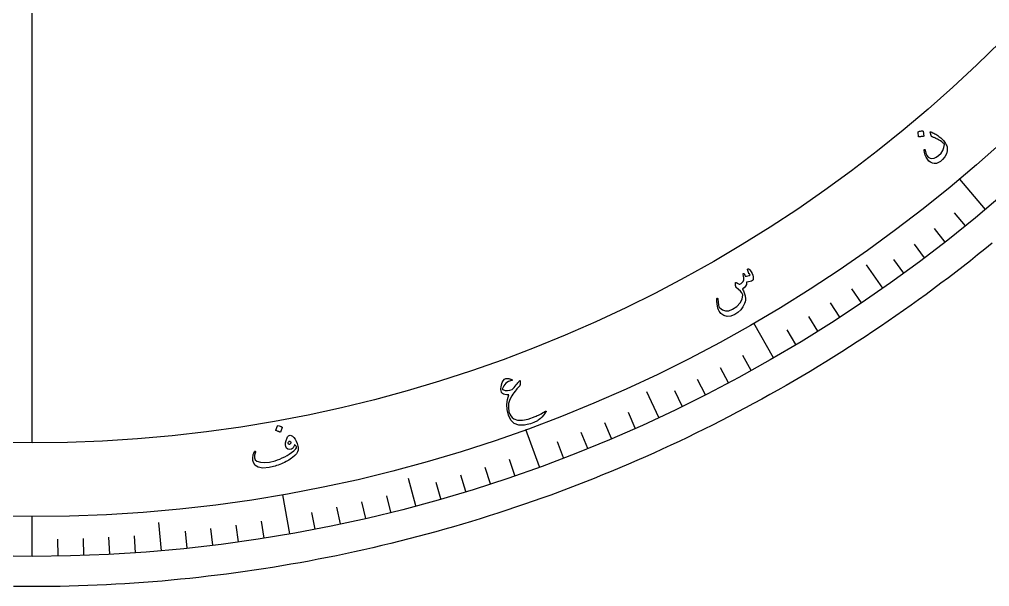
# Model space of a CAD drawing. Header units: millimetres. Extents: x -80 to 80, y -80 to 104.
# Drawn here: x -0.7 to 50.9, y -80.5 to -50.3 of the extents above; entities that cross this region are included whole.
import ezdxf

# ---------------------------------------------------------------- set-up
doc = ezdxf.new("R2010")
doc.units = ezdxf.units.MM
for name, color, linetype in [('CUT_OUTER', 1, 'Continuous'), ('ENGRAVE', 7, 'Continuous'), ('ENGRAVE_FINE', 8, 'Continuous'), ('TEXT', 5, 'Continuous')]:
    doc.layers.add(name, color=color, linetype=linetype)

msp = doc.modelspace()

# ---------------------------------------------------------------- linework, layer by layer
at = {"layer": 'CUT_OUTER'}
msp.add_lwpolyline([(51.0687, -62.2273), (50.6859, -62.5395), (50.3012, -62.8493), (49.9146, -63.1568), (49.5261, -63.4619), (49.1358, -63.7646), (48.7436, -64.0649), (48.3496, -64.3628), (47.9538, -64.6582), (47.5562, -64.9512), (47.1567, -65.2418), (46.7555, -65.5299), (46.3526, -65.8156), (45.9479, -66.0988), (45.5414, -66.3794), (45.1333, -66.6576), (44.7234, -66.9333), (44.3119, -67.2065), (43.8987, -67.4771), (43.4838, -67.7452), (43.0673, -68.0107), (42.6492, -68.2737), (42.2295, -68.5341), (41.8082, -68.7919), (41.3853, -69.0472), (40.9608, -69.2998), (40.5348, -69.5498), (40.1073, -69.7972), (39.6783, -70.042), (39.2478, -70.2841), (38.8158, -70.5236), (38.3823, -70.7605), (37.9474, -70.9947), (37.5111, -71.2262), (37.0734, -71.455), (36.6342, -71.6811), (36.1937, -71.9046), (35.7518, -72.1253), (35.3086, -72.3433), (34.8641, -72.5586), (34.4182, -72.7711), (33.971, -72.981), (33.5226, -73.188), (33.0729, -73.3923), (32.6219, -73.5939), (32.1697, -73.7927), (31.7164, -73.9887), (31.2618, -74.1819), (30.806, -74.3723), (30.3491, -74.5599), (29.891, -74.7447), (29.4318, -74.9267), (28.9716, -75.1059), (28.5102, -75.2823), (28.0477, -75.4558), (27.5842, -75.6265), (27.1196, -75.7943), (26.6541, -75.9593), (26.1875, -76.1214), (25.7199, -76.2806), (25.2514, -76.437), (24.7819, -76.5905), (24.3115, -76.7411), (23.8401, -76.8889), (23.3679, -77.0337), (22.8948, -77.1756), (22.4208, -77.3147), (21.946, -77.4508), (21.4704, -77.584), (20.9939, -77.7143), (20.5167, -77.8416), (20.0387, -77.966), (19.5599, -78.0875), (19.0804, -78.2061), (18.6002, -78.3217), (18.1193, -78.4343), (17.6376, -78.544), (17.1554, -78.6508), (16.6725, -78.7545), (16.1889, -78.8554), (15.7048, -78.9532), (15.22, -79.0481), (14.7347, -79.14), (14.2488, -79.2289), (13.7624, -79.3149), (13.2755, -79.3978), (12.7881, -79.4778), (12.3002, -79.5547), (11.8118, -79.6287), (11.323, -79.6997), (10.8337, -79.7677), (10.3441, -79.8326), (9.8541, -79.8946), (9.3636, -79.9536), (8.8729, -80.0095), (8.3818, -80.0624), (7.8904, -80.1124), (7.3987, -80.1593), (6.9067, -80.2032), (6.4144, -80.244), (5.9219, -80.2819), (5.4292, -80.3167), (4.9363, -80.3485), (4.4432, -80.3773), (3.9499, -80.403), (3.4565, -80.4258), (2.963, -80.4455), (2.4693, -80.4621), (1.9756, -80.4758), (1.4817, -80.4864), (0.9879, -80.4939), (0.4939, -80.4985), (0, -80.5), (-0.4939, -80.4985), (-0.9879, -80.4939)], dxfattribs=at)
at = {"layer": 'ENGRAVE'}
for points in [[(0, -72.8525), (0, 72.8525)], [(50.7095, -60.4332), (49.3512, -58.8145)], [(45.2494, -64.6229), (44.3837, -63.3865)], [(39.445, -68.3207), (38.3884, -66.4907)], [(33.3404, -71.4986), (32.7025, -70.1307)], [(26.982, -74.1324), (26.2592, -72.1467)], [(20.4182, -76.2019), (20.0276, -74.7439)], [(13.6991, -77.6915), (13.3322, -75.6105)], [(0, -78.89), (0, -76.7769)], [(6.8757, -78.5898), (6.7442, -77.0862)]]:
    msp.add_lwpolyline(points, dxfattribs=at)
for radius in [78.89, 78.89, 76.7769, 72.8525, 72.8525]:
    msp.add_circle((0, 0), radius, dxfattribs=at)
at = {"layer": 'ENGRAVE_FINE'}
for points in [[(49.6471, -61.309), (49.0772, -60.6052)], [(48.5695, -62.1662), (48.012, -61.4525)], [(47.4772, -63.0044), (46.9322, -62.2811)], [(46.3704, -63.8234), (45.8381, -63.0907)], [(44.1147, -65.4028), (43.6083, -64.652)], [(42.9666, -66.1627), (42.4733, -65.4032)], [(41.8053, -66.9025), (41.3254, -66.1345)], [(40.6314, -67.6219), (40.1649, -66.8457)], [(38.2466, -68.9987), (37.8076, -68.2067)], [(37.0366, -69.6557), (36.6114, -68.8561)], [(35.8153, -70.2915), (35.4042, -69.4846)], [(34.5831, -70.9059), (34.1861, -70.0919)], [(32.0875, -72.0696), (31.7191, -71.2423)], [(30.8248, -72.6186), (30.4709, -71.785)], [(29.5527, -73.1455), (29.2135, -72.3059)], [(28.2716, -73.6502), (27.9471, -72.8047)], [(25.6841, -74.592), (25.3892, -73.7357)], [(24.3784, -75.0288), (24.0985, -74.1675)], [(23.0652, -75.4429), (22.8004, -74.5768)], [(21.745, -75.8339), (21.4954, -74.9634)], [(19.0852, -76.5466), (18.8661, -75.6679)], [(16.4022, -77.1661), (16.2139, -76.2802)], [(17.7464, -76.8681), (17.5427, -75.9856)], [(15.0529, -77.4406), (14.8801, -76.5516)], [(9.6143, -78.302), (9.5039, -77.4031)], [(10.9794, -78.1222), (10.8533, -77.2254)], [(12.3411, -77.9187), (12.1994, -77.0243)], [(2.7532, -78.8419), (2.7216, -77.9369)], [(4.1288, -78.7819), (4.0814, -77.8775)], [(5.5031, -78.6978), (5.4399, -77.7944)], [(8.2463, -78.4578), (8.1516, -77.5572)], [(1.3768, -78.878), (1.361, -77.9725)]]:
    msp.add_lwpolyline(points, dxfattribs=at)
at = {"layer": 'TEXT'}
for points in [[(47.1279, -56.3117), (47.1283, -56.3066), (47.1308, -56.3018), (47.1352, -56.2971), (47.1417, -56.2926), (47.1991, -56.2744), (47.2572, -56.2622), (47.3162, -56.2558), (47.3759, -56.2554), (47.3831, -56.257), (47.3884, -56.2602), (47.3917, -56.265), (47.3931, -56.2714), (47.4321, -56.5274), (47.4316, -56.5346), (47.4275, -56.5398), (47.4197, -56.5428), (47.4082, -56.5436), (47.3983, -56.5443), (47.3829, -56.5458), (47.3621, -56.5481), (47.3358, -56.5511), (47.3038, -56.5552), (47.2658, -56.5604), (47.2219, -56.5668), (47.1719, -56.5744), (47.1647, -56.5747), (47.1597, -56.5732), (47.1569, -56.5698), (47.1563, -56.5647)], [(47.8149, -56.3032), (47.865, -56.325), (47.9161, -56.3489), (47.968, -56.3749), (48.0208, -56.403), (48.0744, -56.4337), (48.1289, -56.4675), (48.1842, -56.5045), (48.2402, -56.5446), (48.2943, -56.586), (48.3457, -56.6291), (48.3941, -56.6738), (48.4398, -56.7203), (48.4827, -56.7686), (48.523, -56.8189), (48.5608, -56.8712), (48.5959, -56.9255), (48.6287, -56.9859), (48.6543, -57.0457), (48.6727, -57.105), (48.6839, -57.1638), (48.6838, -57.3193), (48.6409, -57.4741), (48.5552, -57.6281), (48.4265, -57.781), (48.3195, -57.8751), (48.2117, -57.9406), (48.1031, -57.9776), (47.994, -57.9861), (47.8905, -57.9665), (47.7944, -57.9228), (47.7057, -57.8551), (47.6242, -57.7635), (47.5544, -57.6528), (47.5021, -57.5343), (47.4672, -57.408), (47.4496, -57.2739), (47.45, -57.2565), (47.4539, -57.2439), (47.4612, -57.2359), (47.4719, -57.2327), (47.4851, -57.2336), (47.4953, -57.2416), (47.5026, -57.2569), (47.5068, -57.2793), (47.5435, -57.4362), (47.5989, -57.559), (47.6733, -57.6478), (47.7667, -57.7023), (47.871, -57.7216), (47.9823, -57.7049), (48.1002, -57.6521), (48.2248, -57.5631), (48.3545, -57.4307), (48.4489, -57.2879), (48.5082, -57.135), (48.5322, -56.9722), (48.5317, -56.9676), (48.5294, -56.9621), (48.5254, -56.9557), (48.5196, -56.9484), (48.4692, -56.8957), (48.4024, -56.8411), (48.3192, -56.7846), (48.2198, -56.7262), (48.168, -56.6983), (48.1193, -56.6728), (48.0736, -56.6497), (48.0309, -56.6291), (47.9913, -56.6111), (47.9546, -56.5961), (47.921, -56.584), (47.8903, -56.5748), (47.8749, -56.5695), (47.863, -56.5627), (47.8545, -56.5543), (47.8495, -56.5445), (47.7763, -56.3244), (47.7744, -56.3097), (47.7802, -56.3012), (47.7937, -56.299), (47.8149, -56.3032)], [(38.0631, -63.6339), (38.0609, -63.6204), (38.0618, -63.6092), (38.0658, -63.6005), (38.0729, -63.5941), (38.084, -63.5891), (38.0951, -63.5876), (38.1061, -63.5895), (38.1171, -63.5948), (38.1498, -63.6175), (38.1831, -63.6501), (38.2168, -63.6926), (38.251, -63.7451), (38.2981, -63.8359), (38.3317, -63.929), (38.3518, -64.0242), (38.3582, -64.1216), (38.3558, -64.1474), (38.3497, -64.1699), (38.34, -64.189), (38.3265, -64.2049), (38.2677, -64.2452), (38.1955, -64.2737), (38.1097, -64.2901), (38.0107, -64.2944), (37.9985, -64.4188), (37.9574, -64.5209), (37.8873, -64.6006), (37.7884, -64.6579), (37.8161, -64.7127), (37.8412, -64.7664), (37.8637, -64.8188), (37.8836, -64.8701), (37.901, -64.9204), (37.9161, -64.9702), (37.929, -65.0194), (37.9397, -65.068), (37.9519, -65.1597), (37.95, -65.2521), (37.9339, -65.3451), (37.9036, -65.4388), (37.8114, -65.6222), (37.6933, -65.7814), (37.5495, -65.9164), (37.38, -66.0268), (37.1671, -66.1121), (36.9716, -66.1306), (36.794, -66.0826), (36.6342, -65.9682), (36.5932, -65.9178), (36.5549, -65.8526), (36.5193, -65.7726), (36.4863, -65.6778), (36.4578, -65.5697), (36.437, -65.4523), (36.4238, -65.3256), (36.4181, -65.1897), (36.4187, -65.1807), (36.4213, -65.173), (36.4259, -65.1667), (36.4325, -65.1617), (36.44, -65.1584), (36.4472, -65.1568), (36.4542, -65.157), (36.461, -65.1591), (36.4675, -65.164), (36.4723, -65.1703), (36.4753, -65.1779), (36.4766, -65.187), (36.4874, -65.3661), (36.5082, -65.5067), (36.5391, -65.6087), (36.5803, -65.6721), (36.7259, -65.7813), (36.8868, -65.8298), (37.0629, -65.8174), (37.2538, -65.744), (37.4908, -65.5886), (37.6632, -65.408), (37.7707, -65.2028), (37.8133, -64.9733), (37.7541, -64.8727), (37.6756, -64.7758), (37.5777, -64.6826), (37.4607, -64.5929), (37.4476, -64.5845), (37.4381, -64.5757), (37.4322, -64.5666), (37.4298, -64.557), (37.427, -64.5211), (37.4246, -64.4873), (37.4226, -64.4556), (37.4209, -64.426), (37.4198, -64.3988), (37.4194, -64.3743), (37.4197, -64.3526), (37.4208, -64.3335), (37.4226, -64.3247), (37.4267, -64.3192), (37.4332, -64.3169), (37.4419, -64.3179), (37.4471, -64.3195), (37.4546, -64.3223), (37.4644, -64.3262), (37.4766, -64.3313), (37.4908, -64.3378), (37.5068, -64.3457), (37.5245, -64.3552), (37.5439, -64.3662), (37.5823, -64.3867), (37.6125, -64.4002), (37.6344, -64.4068), (37.6481, -64.4064), (37.7165, -64.3737), (37.7752, -64.3243), (37.824, -64.2583), (37.8629, -64.1757), (37.8691, -64.1323), (37.8639, -64.0704), (37.8472, -63.9899), (37.8191, -63.8908), (37.8164, -63.8813), (37.8164, -63.8721), (37.819, -63.8629), (37.8241, -63.854), (37.8298, -63.8468), (37.8362, -63.8417), (37.8435, -63.8387), (37.8515, -63.8377), (37.8702, -63.8478), (37.8913, -63.875), (37.9145, -63.9196), (37.94, -63.9814), (38.0087, -63.9825), (38.0745, -63.9708), (38.1374, -63.9465), (38.1974, -63.9094), (38.1857, -63.8916), (38.1745, -63.8781), (38.1638, -63.8691), (38.1536, -63.8644), (38.1429, -63.8606), (38.1347, -63.8553), (38.129, -63.8486), (38.1258, -63.8404)], [(25.1216, -69.4669), (25.1598, -69.4399), (25.2062, -69.4238), (25.2608, -69.4187), (25.3236, -69.4245), (25.3569, -69.431), (25.3881, -69.4384), (25.4171, -69.4469), (25.4441, -69.4563), (25.4688, -69.4665), (25.4913, -69.4773), (25.5115, -69.4888), (25.5295, -69.5008), (25.5433, -69.514), (25.5438, -69.525), (25.5308, -69.5341), (25.5043, -69.5411), (25.3382, -69.5894), (25.2008, -69.6795), (25.0916, -69.8116), (25.0106, -69.9858), (25.0101, -69.9955), (25.0133, -70.0041), (25.0205, -70.0118), (25.0315, -70.0185), (25.158, -70.0578), (25.2836, -70.0686), (25.4084, -70.0509), (25.5321, -70.0047), (25.5528, -69.9921), (25.5778, -69.971), (25.6069, -69.9414), (25.6402, -69.9032), (25.699, -69.8289), (25.7509, -69.7633), (25.7959, -69.7064), (25.8339, -69.6582), (25.8652, -69.6187), (25.8896, -69.5879), (25.9072, -69.5658), (25.9181, -69.5524), (25.9355, -69.5388), (25.9483, -69.5404), (25.9564, -69.5574), (25.9597, -69.5897), (25.9592, -69.6779), (25.955, -69.7451), (25.9472, -69.791), (25.9357, -69.8158), (25.8896, -69.8633), (25.8418, -69.9162), (25.7922, -69.9745), (25.7408, -70.0382), (25.6877, -70.1074), (25.6328, -70.182), (25.5761, -70.262), (25.5175, -70.3474), (25.4092, -70.5456), (25.3474, -70.7542), (25.3323, -70.9732), (25.3643, -71.2029), (25.4037, -71.3201), (25.461, -71.4216), (25.5364, -71.5074), (25.6298, -71.5775), (25.8254, -71.6459), (26.0788, -71.6488), (26.3897, -71.5857), (26.7573, -71.4557), (26.8125, -71.4311), (26.8715, -71.4035), (26.9343, -71.3729), (27.0008, -71.3391), (27.071, -71.3023), (27.1444, -71.2621), (27.2211, -71.2186), (27.301, -71.1718), (27.3152, -71.1647), (27.3264, -71.1613), (27.3348, -71.1618), (27.3402, -71.1662), (27.3371, -71.1989), (27.2981, -71.2617), (27.2232, -71.3546), (27.1121, -71.4774), (27.0428, -71.5478), (26.9801, -71.6042), (26.924, -71.6469), (26.8747, -71.6757), (26.6838, -71.7633), (26.5063, -71.8314), (26.3423, -71.88), (26.1919, -71.9094), (25.8884, -71.909), (25.6441, -71.8202), (25.4593, -71.6439), (25.3336, -71.3805), (25.2631, -71.082), (25.2452, -70.8031), (25.2793, -70.5436), (25.3653, -70.3034), (25.2505, -70.2949), (25.154, -70.2789), (25.0758, -70.2555), (25.0159, -70.2248), (24.9974, -70.2103), (24.9821, -70.1928), (24.97, -70.1723), (24.961, -70.1486), (24.9476, -70.0812), (24.9405, -70.0155), (24.9397, -69.9513), (24.9452, -69.8887), (24.9717, -69.7573), (25.0099, -69.6432), (25.0598, -69.5464), (25.1216, -69.4669)], [(13.054, -71.9417), (13.0569, -71.9375), (13.0614, -71.9345), (13.0675, -71.9326), (13.0754, -71.9319), (13.134, -71.9446), (13.1903, -71.9627), (13.2445, -71.9864), (13.2965, -72.0156), (13.3019, -72.0205), (13.3049, -72.0259), (13.3054, -72.0317), (13.3035, -72.038), (13.2113, -72.2797), (13.2073, -72.2857), (13.2012, -72.2882), (13.193, -72.2869), (13.1826, -72.2819), (13.1737, -72.2777), (13.1596, -72.2714), (13.1405, -72.263), (13.1162, -72.2526), (13.0866, -72.2403), (13.0511, -72.226), (13.0099, -72.2098), (12.9629, -72.1917), (12.9565, -72.1884), (12.9529, -72.1846), (12.9521, -72.1803), (12.9542, -72.1755)], [(13.665, -72.4616), (13.7205, -72.4469), (13.7806, -72.4583), (13.8454, -72.4957), (13.9148, -72.5592), (13.9826, -72.6461), (14.0425, -72.7538), (14.0944, -72.8823), (14.1382, -73.0315), (14.1504, -73.0864), (14.1566, -73.1383), (14.1567, -73.1874), (14.1506, -73.2335), (14.1163, -73.3299), (14.0561, -73.4272), (13.9698, -73.5252), (13.8575, -73.624), (13.7926, -73.6722), (13.7249, -73.7187), (13.6544, -73.7637), (13.5811, -73.8071), (13.5049, -73.8489), (13.4256, -73.8891), (13.3431, -73.9278), (13.2575, -73.9649), (13.1711, -73.9998), (13.0862, -74.0319), (13.0028, -74.0613), (12.9209, -74.0879), (12.8404, -74.1116), (12.761, -74.1322), (12.6827, -74.1498), (12.6055, -74.1643), (12.2785, -74.1925), (12.0277, -74.1475), (11.8535, -74.0303), (11.756, -73.8414), (11.7466, -73.7954), (11.7409, -73.7422), (11.7388, -73.6818), (11.7404, -73.6142), (11.7484, -73.5389), (11.7642, -73.4646), (11.7878, -73.3912), (11.8192, -73.3188), (11.8242, -73.3102), (11.8307, -73.3037), (11.8386, -73.2991), (11.8478, -73.2965), (11.8571, -73.2963), (11.8651, -73.2988), (11.8716, -73.3042), (11.8768, -73.3124), (11.8801, -73.3218), (11.8812, -73.3308), (11.8801, -73.3395), (11.8767, -73.3478), (11.824, -73.5128), (11.8192, -73.6472), (11.8624, -73.7511), (11.9538, -73.8244), (12.1398, -73.8858), (12.3635, -73.9028), (12.6247, -73.8753), (12.923, -73.8026), (13.052, -73.7604), (13.1798, -73.7114), (13.3066, -73.6557), (13.4322, -73.5934), (13.5564, -73.5244), (13.6791, -73.4488), (13.8001, -73.3666), (13.9195, -73.2778), (13.9817, -73.2243), (14.0262, -73.1708), (14.0529, -73.1174), (14.0618, -73.0641), (14.0452, -73.0317), (14.0236, -73.0033), (13.9968, -72.9788), (13.9648, -72.9583), (13.9614, -72.9576), (13.9579, -72.9604), (13.9542, -72.9664), (13.9505, -72.9758), (13.9222, -73.0497), (13.8858, -73.1081), (13.8411, -73.1509), (13.7884, -73.1783), (13.6864, -73.1989), (13.602, -73.1836), (13.5354, -73.1323), (13.4866, -73.0452), (13.4719, -72.9631), (13.4806, -72.8578), (13.5123, -72.7294), (13.5669, -72.5777), (13.5859, -72.5392), (13.6085, -72.507), (13.6349, -72.4812), (13.665, -72.4616)], [(13.7723, -72.8587), (13.7803, -72.8439), (13.7809, -72.8305), (13.774, -72.8184), (13.7597, -72.8078), (13.7056, -72.7858), (13.6617, -72.7863), (13.6278, -72.8093), (13.6041, -72.8548), (13.6022, -72.8677), (13.6034, -72.8786), (13.6074, -72.8875), (13.6144, -72.8943), (13.6589, -72.9122), (13.7, -72.9123), (13.7378, -72.8944), (13.7723, -72.8587)]]:
    msp.add_lwpolyline(points, close=True, dxfattribs=at)

doc.saveas('drawing.dxf')
